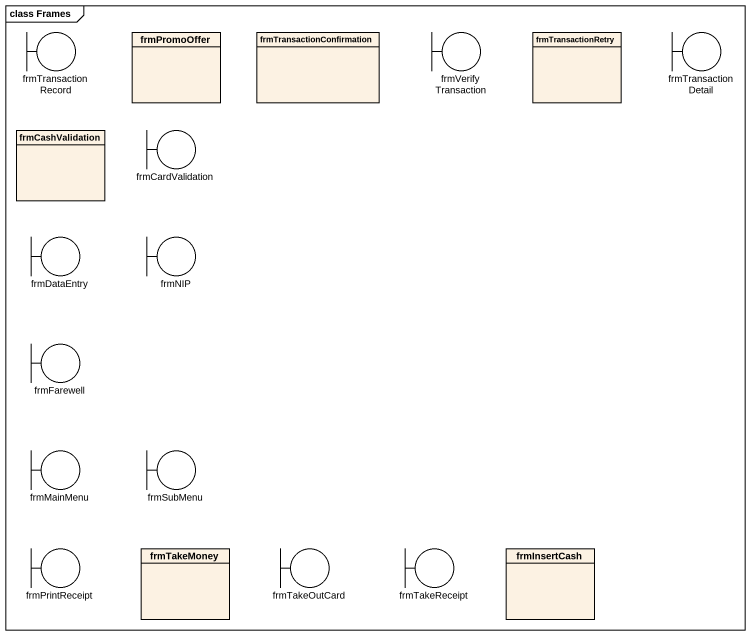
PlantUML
@startuml
mainframe class Frames
allowmixing
hide circle
hide empty members
boundary frmTransactionRecord
class frmPromoOffer
class frmTransactionConfirmation
boundary frmVerifyTransaction
class frmTransactionRetry
boundary frmTransactionDetail
class frmCashValidation
boundary frmCardValidation
boundary frmDataEntry
boundary frmNIP
boundary frmFarewell
boundary frmMainMenu
boundary frmSubMenu
boundary frmPrintReceipt
class frmTakeMoney
boundary frmTakeOutCard
boundary frmTakeReceipt
class frmInsertCash
@enduml
